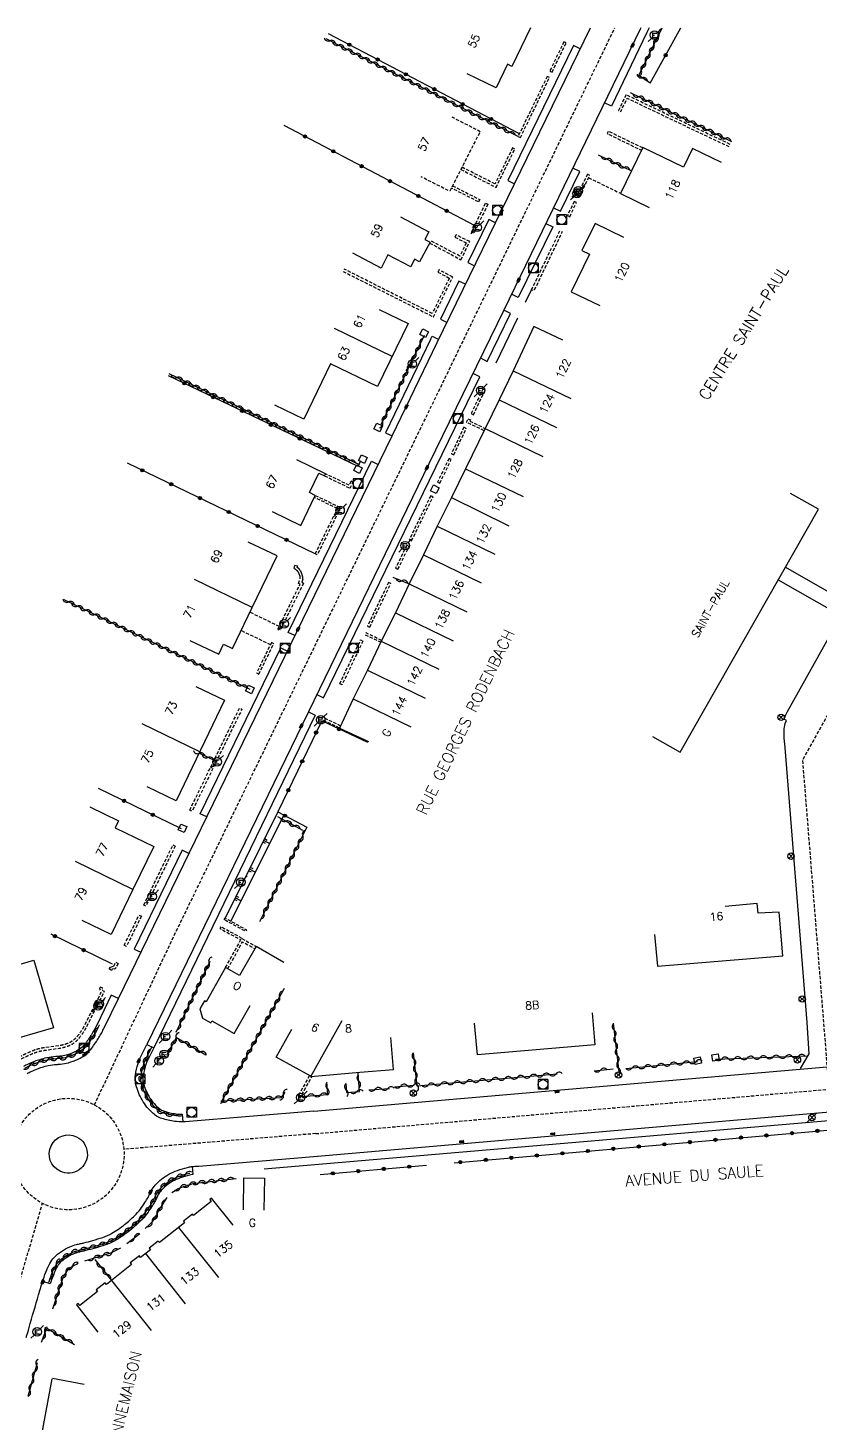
# Model space of a CAD drawing. Header units: millimetres. Extents: x 79000 to 80002, y 144000 to 145000.
# Drawn here: x 79346.2 to 79469.9, y 144782 to 145000 of the extents above; entities that cross this region are included whole.
import ezdxf
from ezdxf.enums import TextEntityAlignment as Align

# ---------------------------------------------------------------- set-up
doc = ezdxf.new("R2010")
doc.units = ezdxf.units.MM
doc.linetypes.add('DASHED', pattern=[0.75, 0.5, -0.25])
doc.layers.get('0').update_dxf_attribs({"linetype": 'CONTINUOUS'})
for name, color, linetype in [('W0001', 6, 'DASHED'), ('W0008', 7, 'CONTINUOUS'), ('W0017', 7, 'CONTINUOUS'), ('W0100', 7, 'CONTINUOUS'), ('W0112', 1, 'DASHED'), ('W0211', 2, 'CONTINUOUS'), ('W0310', 3, 'CONTINUOUS'), ('W0322', 7, 'CONTINUOUS'), ('W0400', 7, 'CONTINUOUS'), ('W0420', 7, 'CONTINUOUS'), ('W0454', 7, 'CONTINUOUS'), ('W0469', 7, 'CONTINUOUS'), ('W0471', 7, 'CONTINUOUS'), ('W0984', 7, 'CONTINUOUS'), ('W0989', 7, 'CONTINUOUS'), ('W0991', 7, 'CONTINUOUS'), ('W1102', 7, 'CONTINUOUS')]:
    doc.layers.add(name, color=color, linetype=linetype)
doc.styles.get("Standard").update_dxf_attribs({"font": 'romans.shx', "width": 0.85})

# ---------------------------------------------------------------- blocks, each defined once
blk = doc.blocks.new('T454')
for p, q in [((-0.25, 0.25), (0.25, -0.25)), ((-0.25, -0.25), (0.25, 0.25)), ((0.75, 0.75), (0.375, 0.375)), ((-0.375, -0.375), (-0.75, -0.75))]:
    blk.add_line(p, q)
blk.add_ellipse((0, 0), major_axis=(0.354, 0.354), ratio=1, start_param=5.497787143782138, end_param=11.78097245096172)
blk = doc.blocks.new('T400')
for p, q in [((-0.15, 0.3), (0.15, 0.3)), ((-0.15, -0.25), (-0.15, 0.3)), ((-0.15, 0.15), (0.15, 0.15)), ((-0.15, 0), (0.15, 0)), ((0.15, 0.3), (0.15, -0.25)), ((-0.15, -0.15), (0.15, -0.15)), ((-0.15, -0.25), (-0.15, -0.3)), ((-0.15, -0.3), (0.15, -0.3)), ((0.15, -0.3), (0.15, -0.25))]:
    blk.add_line(p, q)
blk = doc.blocks.new('T420')
for p, q in [((0.75, 0.75), (-0.75, 0.75)), ((-0.75, 0.75), (-0.75, -0.75)), ((0.75, 0.75), (0.75, -0.75)), ((0.75, -0.75), (-0.75, -0.75))]:
    blk.add_line(p, q)
blk.add_ellipse((0, 0), major_axis=(-0.53, 0.53), ratio=1, start_param=3.926991, end_param=10.210176)
blk = doc.blocks.new('t112o')
at = {"color": 0, "linetype": 'Continuous'}
for p, q in [((-0.5, 0.5), (0.5, 0.5)), ((-0.5, -0.5), (-0.5, 0.5)), ((0.5, 0.5), (0.5, -0.5)), ((0.5, -0.5), (-0.5, -0.5))]:
    blk.add_line(p, q, dxfattribs=at)
blk = doc.blocks.new('t310o')
at = {"color": 0, "linetype": 'Continuous'}
for centre, start, end in [((-0.5, 0.38), 216.8699, 323.1304), ((0.5, -0.37), 36.8699, 143.1303)]:
    blk.add_arc(centre, 0.625, start, end, dxfattribs=at)
blk = doc.blocks.new('t322o')
at = {"color": 0, "linetype": 'Continuous'}
for radius in [0.25, 0.15]:
    blk.add_circle((0, 0), radius, dxfattribs=at)
blk = doc.blocks.new('t211o')
at = {"color": 0, "linetype": 'Continuous'}
for p, q in [((-0.29, 0.5), (-0.29, 0)), ((0, 1), (0, 0)), ((0.29, 0.5), (0.29, 0))]:
    blk.add_line(p, q, dxfattribs=at)
blk = doc.blocks.new('T471')
for p, q in [((-0.333334, 0.333334), (-0.333334, -0.333334)), ((-0.333334, 0.333334), (0.333334, 0.333334)), ((-0.333334, 0), (0, 0)), ((0.500001, 0.500001), (1.000002, 1.000002)), ((-0.500001, -0.500001), (-1.000002, -1.000002)), ((-0.333334, -0.333334), (0.333334, -0.333334))]:
    blk.add_line(p, q)
blk.add_ellipse((0, 0), major_axis=(0.471405, 0.471405), ratio=1, start_param=5.4977871438, end_param=11.780972451)
blk = doc.blocks.new('T469')
at = {"color": 0, "linetype": 'Continuous', "flags": 128}
for points in [[(-0.35, 0.35), (0.35, -0.35)], [(-0.35, -0.35), (0.35, 0.35)]]:
    blk.add_lwpolyline(points, dxfattribs=at)
at = {"color": 0, "linetype": 'Continuous'}
blk.add_circle((0, 0), 0.5, dxfattribs=at)

msp = doc.modelspace()

# ---------------------------------------------------------------- linework, layer by layer
at = {"layer": 'W0001', "flags": 128}
for points in [[(79356.57, 144831.76), (79368.98, 144858.13), (79411.55, 144945.74), (79437.84, 145000)], [(79471.33, 144834.2), (79467.21, 144885.64), (79517.12, 144975.17), (79529.27, 145000)], [(79391.12, 144827.26), (79440.22, 144831.51), (79459.24, 144833.15), (79480.02, 144834.95), (79500.43, 144836.7), (79510.03, 144837.53), (79517.93, 144838.22), (79527.3, 144839.02), (79537.42, 144839.79), (79545.25, 144840.29), (79555.71, 144840.93), (79567.5, 144841.65), (79575.82, 144842.16), (79580.22, 144842.43)], [(79391.12, 144827.26), (79361.16, 144824.81)], [(79341.61, 144793.03), (79348.45, 144816.35)]]:
    msp.add_lwpolyline(points, dxfattribs=at)
msp.add_lwpolyline([(79348.75, 144816.2, -1), (79356.22, 144831.93, -1), (79348.75, 144816.2, -1)], format="xyb", dxfattribs=at)
at = {"layer": 'W0008'}
for points in [[(79360.26, 144848.28), (79403.06, 144936.26), (79410.1, 144950.83), (79419.21, 144969.56), (79434.04, 145000)], [(79443.21, 145000), (79442.87, 144999.29), (79437.32, 144987.77), (79436.24, 144988.3)], [(79432.44, 144996.71), (79431.38, 144997.25), (79421.14, 144976.14), (79422.17, 144975.63)], [(79428.27, 144971.89), (79429.36, 144971.36), (79432.36, 144977.55), (79431.28, 144978.09)], [(79419.21, 144969.55), (79418.17, 144970.05), (79414.9, 144963.33), (79415.94, 144962.83)], [(79427.08, 144969.44), (79428.15, 144968.9), (79422.76, 144957.88), (79421.72, 144958.39)], [(79414.54, 144959.94), (79413.5, 144960.44), (79410.61, 144954.5), (79411.64, 144953.99)], [(79416.88, 144948.46), (79417.9, 144947.87), (79421.56, 144955.38), (79420.5, 144955.89)], [(79409.07, 144951.33), (79402.03, 144936.76), (79403.06, 144936.26)], [(79409.07, 144951.33), (79409.32, 144951.84), (79410.35, 144951.34)], [(79391.31, 144895.84), (79392.36, 144895.32), (79409.87, 144931.39), (79416.75, 144945.51), (79415.7, 144946.02)], [(79387.88, 144905.06), (79386.85, 144905.56), (79399.85, 144932.29), (79400.88, 144931.78)], [(79374.11, 144876.74), (79373.07, 144877.24), (79385.67, 144903.14), (79386.7, 144902.64)], [(79390, 144893.14), (79391.06, 144892.63), (79365.82, 144840.67)], [(79371.33, 144871.03), (79370.29, 144871.53), (79362.78, 144856.09), (79363.82, 144855.59)]]:
    msp.add_lwpolyline(points, dxfattribs=at)
for points in [[(79441.92, 145000), (79441.83, 144999.8), (79420.5, 144955.89), (79408.82, 144931.91), (79390.01, 144893.16), (79364.76, 144841.2), (79365.82, 144840.67), (79364.78, 144838.57, 0.047568), (79364.52, 144837.89, 0.024877), (79364.14, 144836.23, 0.1086), (79364.19, 144835.21, 0.06452), (79365.04, 144833.12, 0.080217), (79366.5, 144831.32, 0.117817), (79367.64, 144830.7, 0.033682), (79369.55, 144830.32, 0.071039), (79370.28, 144830.3), (79370.38, 144829.09)], [(79346.07, 144836.67, -0.014878), (79346.69, 144836.97, -0.011831), (79347.66, 144837.38, -0.016268), (79348.39, 144837.64, -0.030439), (79349.35, 144837.88, -0.022973), (79350.66, 144838.07, -0.011485), (79350.9, 144838.09, 0.007897), (79351.26, 144838.11, 0.049979), (79352.5, 144838.34, 0.039058), (79354.01, 144838.91, 0.06002), (79355.22, 144839.66, 0.063598), (79356.15, 144840.63, 0.02237), (79357.26, 144842.26, 0.025346), (79358.09, 144843.79), (79360.3, 144848.37), (79359.19, 144848.91), (79356.98, 144844.33, -0.025346), (79356.21, 144842.91, -0.02237), (79355.16, 144841.36, -0.063598), (79354.45, 144840.62, -0.06002), (79353.49, 144840.02, -0.039058), (79352.16, 144839.52, -0.049979), (79351.16, 144839.34, -0.007897), (79350.84, 144839.32, 0.011485), (79350.54, 144839.29, 0.022973), (79349.12, 144839.09, 0.030439), (79348.01, 144838.81, 0.016268), (79347.21, 144838.53, 0.011831), (79346.19, 144838.09, 0.014878), (79345.5, 144837.76, -0.011594)], [(79371.82, 144822.11), (79371.93, 144820.87, 0.000073), (79371.81, 144820.86, 0.045093), (79371.41, 144820.79, 0.01727), (79369.94, 144820.33, 0.04043), (79368.78, 144819.81, 0.043839), (79367.83, 144819.18, 0.042711), (79366.98, 144818.37, 0.056249), (79366.54, 144817.74, 0.020204), (79366.31, 144817.28, -0.0226), (79366.01, 144816.68, -0.018059), (79365.5, 144815.84, -0.012602), (79364.74, 144814.74, -0.040904), (79363.72, 144813.56, -0.026297), (79362.03, 144812.07, -0.03484), (79359.93, 144810.63, -0.052501), (79358.26, 144809.87, -0.009946), (79356.66, 144809.37, -0.011237), (79355.21, 144808.99, -0.007231), (79354.61, 144808.85, 0.007209), (79354.07, 144808.73, 0.049111), (79353.22, 144808.44, 0.038017), (79352.1, 144807.81, 0.054031), (79351.17, 144807.05, 0.069285), (79350.7, 144806.4, 0.006583), (79350.49, 144806, 0.016123), (79350.44, 144805.89, 0.016883), (79349.88, 144804.43, 0.003683), (79349.66, 144803.79), (79348.48, 144804.18)]]:
    msp.add_lwpolyline(points, format="xyb", dxfattribs=at)
at = {"layer": 'W0008', "flags": 128}
for points in [[(79423.92, 144957.16), (79424.84, 144959.08)], [(79419.31, 144947.7), (79422.72, 144954.69)], [(79466.83, 144837.41), (79468.23, 144839.75), (79467.89, 144844.6), (79464.41, 144888.19), (79464.37, 144888.45), (79464.34, 144888.7), (79464.32, 144888.95), (79464.3, 144889.21), (79464.29, 144889.46), (79464.29, 144889.72), (79464.29, 144889.97), (79464.3, 144890.23), (79464.32, 144890.51), (79464.36, 144890.78), (79464.42, 144891.05), (79464.48, 144891.32), (79464.65, 144891.81), (79464.3, 144891.99), (79464.52, 144892.58), (79464.8, 144893.21), (79472.45, 144906.91)], [(79385.22, 144877.52), (79376.98, 144860.94)], [(79390.83, 144830.78), (79479.43, 144838.44)], [(79391.41, 144823.74), (79484.1, 144831.76)], [(79383.09, 144821.77), (79482.84, 144830.31), (79482.97, 144829.23)]]:
    msp.add_lwpolyline(points, dxfattribs=at)
for points in [[(79390.83, 144830.78), (79370.74, 144829.11, -0.052941), (79369.4, 144829.14, -0.033682), (79367.33, 144829.55, -0.117817), (79365.7, 144830.43, -0.080217), (79364.01, 144832.53, -0.06452), (79363.04, 144834.9, -0.1086), (79362.97, 144836.44, -0.024877), (79363.37, 144838.21, -0.047568), (79363.71, 144839.1), (79364.75, 144841.2)], [(79345.92, 144795.39, -0.002437), (79346.36, 144796.97, -0.000156), (79347.84, 144802.09, -0.001425), (79348, 144802.65, -0.012082), (79348.7, 144804.84, -0.016883), (79349.3, 144806.38, -0.016123), (79349.38, 144806.56, -0.006583), (79349.61, 144806.99, -0.069285), (79350.28, 144807.91, -0.054031), (79351.41, 144808.85, -0.038017), (79352.7, 144809.57, -0.049111), (79353.78, 144809.94, -0.007209), (79354.35, 144810.07, 0.007231), (79354.92, 144810.2, 0.011237), (79356.31, 144810.57, 0.009946), (79357.86, 144811.05, 0.052501), (79359.3, 144811.7, 0.03484), (79361.26, 144813.05, 0.026297), (79362.85, 144814.45, 0.040904), (79363.74, 144815.47, 0.012602), (79364.46, 144816.52, 0.018059), (79364.93, 144817.29, 0.0226), (79365.17, 144817.78, -0.020204), (79365.45, 144818.34, -0.056249), (79366.05, 144819.19, -0.042711), (79367.05, 144820.15, -0.043839), (79368.18, 144820.9, -0.04043), (79369.52, 144821.5, -0.01727), (79371.08, 144821.99, -0.045093), (79371.7, 144822.1, -0.000488), (79372.52, 144822.17, -0.001226), (79372.85, 144822.2), (79391.41, 144823.74)]]:
    msp.add_lwpolyline(points, format="xyb", dxfattribs=at)
msp.add_lwpolyline([(79351.2, 144821.38, -1), (79353.76, 144826.76, -1)], format="xyb", close=True, dxfattribs=at)
at = {"layer": 'W0017', "flags": 128}
msp.add_lwpolyline([(79468.64, 144829.78), (79468.64, 144829.78), (79468.64, 144829.78), (79468.64, 144829.78)], close=True, dxfattribs=at)
at = {"layer": 'W0100', "flags": 128}
for points in [[(79424.67, 145000), (79421.75, 144993.98), (79421.07, 144994.31), (79419.29, 144990.65), (79414.79, 144992.83)], [(79454.49, 144978.96), (79450, 144981.15), (79448.57, 144978.22), (79442.23, 144981.31), (79438.72, 144974.11), (79443.21, 144971.92)], [(79404.39, 144970.46), (79408.82, 144968.14), (79408.19, 144966.94), (79408.99, 144966.52), (79407.36, 144963.45), (79406.58, 144963.86), (79405.97, 144962.69), (79402.41, 144964.55), (79401.33, 144962.49), (79396.9, 144964.81)], [(79439.26, 144967.27), (79434.76, 144969.45), (79432.71, 144965.21), (79433.87, 144964.65), (79431.03, 144958.79), (79435.53, 144956.61)], [(79401.05, 144956.01), (79405.55, 144953.83), (79400.78, 144943.99), (79393.46, 144947.53), (79389.26, 144938.87), (79384.76, 144941.05)], [(79429.73, 144951.23), (79425.21, 144953.35), (79421.97, 144946.43), (79419.76, 144941.92), (79417.59, 144937.42), (79414.52, 144931.14), (79412.34, 144926.63), (79410.1, 144922.18), (79407.98, 144917.66), (79405.72, 144913.16), (79403.59, 144908.64), (79401.36, 144904.17), (79399.22, 144899.65), (79396.97, 144895.17), (79394.84, 144890.62), (79399.37, 144888.5)], [(79384.3, 144924.44), (79388.8, 144922.27), (79391.06, 144926.97), (79390.16, 144927.4), (79391.62, 144930.46), (79392.52, 144930.02), (79392.67, 144930.34), (79388.17, 144932.5)], [(79443.72, 144889.32), (79448.06, 144886.85), (79469.65, 144924.8), (79465.3, 144927.27)], [(79371.47, 144904.32), (79375.97, 144902.15), (79376.72, 144903.71), (79378.12, 144903.03), (79381.21, 144909.47), (79385.09, 144917.5), (79380.59, 144919.67)], [(79464.51, 144915.76), (79473.53, 144910.59)], [(79463.38, 144913.78), (79472.4, 144908.61)], [(79372.38, 144897.12), (79376.88, 144894.95), (79369.31, 144879.25), (79364.81, 144881.42)], [(79355.82, 144878.33), (79360.32, 144876.14), (79359.78, 144875.04), (79365.83, 144872.11), (79362.58, 144865.42), (79359.16, 144858.38), (79354.67, 144860.57)], [(79444.07, 144858.39), (79444.49, 144853.4), (79464.1, 144855.01), (79463.5, 144861.87), (79460.23, 144861.68), (79460.08, 144863.2), (79455.11, 144862.72)], [(79386.14, 144854.01), (79381.8, 144856.49), (79379.21, 144851.97), (79377.04, 144853.21), (79374.02, 144847.86), (79373.76, 144848.01), (79373.03, 144846.73), (79373.44, 144845.29), (79374.72, 144844.56), (79374.91, 144844.89), (79378.39, 144842.9), (79380.88, 144847.25)], [(79434.29, 144846.13), (79434.72, 144841.15), (79416.38, 144839.55), (79415.95, 144844.53)], [(79390.39, 144836.18), (79390.24, 144836.27), (79384.95, 144839.21), (79387.38, 144843.58)], [(79390.39, 144836.18), (79398.03, 144836.84), (79403.26, 144837.27), (79402.85, 144842.26)], [(79379.83, 144815.35), (79379.92, 144820.35), (79383.12, 144820.3), (79383.03, 144815.3)], [(79378.21, 144812.94), (79374.85, 144817.19), (79374.58, 144816.97), (79374.81, 144816.65), (79372.05, 144814.45), (79371.86, 144814.69), (79370.45, 144813.58), (79370.65, 144813.34), (79366.72, 144810.24), (79366.53, 144810.48), (79365.11, 144809.37), (79365.3, 144809.12), (79363.78, 144807.92), (79363.59, 144808.17), (79362.17, 144807.05), (79362.36, 144806.8), (79358.45, 144803.71), (79358.26, 144803.95), (79356.85, 144802.83), (79357.04, 144802.59), (79354.28, 144800.43), (79354.03, 144800.72), (79353.75, 144800.5), (79357.09, 144796.26)], [(79350.03, 144789.04), (79354.98, 144788.14)], [(79349.89, 144788.96), (79347.89, 144777.99), (79352.81, 144777.09)]]:
    msp.add_lwpolyline(points, dxfattribs=at)
msp.add_lwpolyline([(79350.18, 144843.79), (79342.32, 144841.51), (79339.25, 144852.09), (79347.11, 144854.37)], close=True, dxfattribs=at)
at = {"layer": 'W0112'}
for points in [[(79429.9, 144997.83), (79427.68, 144993.26), (79428.04, 144993.09), (79430.26, 144997.66)], [(79427.28, 144992.42), (79422.74, 144983.04), (79423.1, 144982.86), (79427.64, 144992.25)], [(79432.28, 144973.57), (79433.94, 144976.96), (79433.58, 144977.14), (79431.92, 144973.74)], [(79415.48, 144968.11), (79417.66, 144972.64), (79418.02, 144972.47), (79415.84, 144967.94)], [(79430.82, 144970.51), (79431.85, 144972.7), (79431.49, 144972.87), (79430.45, 144970.68)], [(79415.76, 144939.56), (79417.59, 144943.41), (79417.23, 144943.58), (79415.4, 144939.74)], [(79412.69, 144933.31), (79414.65, 144937.43), (79414.28, 144937.61), (79412.33, 144933.48)], [(79410.51, 144928.87), (79412.31, 144932.57), (79411.95, 144932.74), (79410.15, 144929.04)], [(79406.1, 144919.87), (79409.45, 144926.73), (79409.09, 144926.91), (79405.74, 144920.04)], [(79403.97, 144915.43), (79405.71, 144919), (79405.35, 144919.18), (79403.61, 144915.61)], [(79399.56, 144906.38), (79402.88, 144913.21), (79402.52, 144913.38), (79399.2, 144906.56)], [(79384.21, 144903.97), (79381.89, 144899.24), (79382.25, 144899.06), (79384.57, 144903.79)], [(79398.5, 144904.21), (79395.24, 144897.38), (79394.88, 144897.55), (79398.14, 144904.38)], [(79364.26, 144862.97), (79368.83, 144872.36), (79369.19, 144872.19), (79364.61, 144862.8)], [(79361.21, 144856.69), (79363.53, 144861.4), (79363.89, 144861.22), (79361.57, 144856.51)], [(79358.88, 144852.99), (79359.08, 144853.28), (79359.59, 144853.43), (79359.9, 144854.04), (79360.26, 144853.86), (79359.79, 144852.93), (79359.62, 144853.02), (79359.33, 144852.93), (79359.21, 144852.76)]]:
    msp.add_lwpolyline(points, close=True, dxfattribs=at)
at = {"layer": 'W0112', "flags": 128}
for points in [[(79455.84, 144981.81), (79439.6, 144989.55), (79438.42, 144987.11), (79438.78, 144986.93), (79439.79, 144989.01), (79455.67, 144981.45)], [(79412.37, 144986.1), (79416.82, 144983.83), (79412.06, 144974.47), (79407.6, 144976.74)], [(79442.2, 144981.24), (79436.84, 144983.85), (79436.63, 144983.5), (79436.97, 144983.29), (79436.99, 144983.33), (79442.02, 144980.88)], [(79433.74, 144976.6), (79438.74, 144974.16)], [(79385.46, 144906.48), (79380.85, 144908.71)], [(79384.09, 144903.61), (79379.46, 144905.85)], [(79401.42, 144904.3), (79399, 144905.48), (79398.87, 144905.21), (79401.29, 144904.03)], [(79394.84, 144890.62), (79392.09, 144891.96), (79392.26, 144892.32), (79395.01, 144890.98)], [(79379.55, 144857.76), (79379.56, 144857.8), (79376.31, 144859.58), (79376.17, 144859.32), (79379.42, 144857.53)], [(79377.04, 144853.21), (79379.55, 144857.76), (79381.8, 144856.49)], [(79377.39, 144853.01), (79379.7, 144857.22), (79381.6, 144856.14)], [(79390.15, 144836.32), (79388.38, 144833.14), (79388.73, 144832.95), (79390.5, 144836.13)]]:
    msp.add_lwpolyline(points, dxfattribs=at)
at = {"layer": 'W0112'}
for points in [[(79413.8, 144977.89), (79419.3, 144975.08), (79422.23, 144981.08), (79421.87, 144981.26), (79419.12, 144975.62), (79413.98, 144978.24)], [(79412.5, 144975.34), (79416.74, 144973.18), (79416.55, 144972.83), (79412.32, 144974.98)], [(79408.92, 144966.39), (79413.82, 144963.79), (79415.18, 144966.62), (79413.05, 144967.66), (79412.88, 144967.3), (79414.65, 144966.43), (79413.64, 144964.34), (79409.11, 144966.74)], [(79395.41, 144961.95), (79409.52, 144954.85), (79412.53, 144961.08), (79410.41, 144962.2), (79410.22, 144961.85), (79412, 144960.91), (79409.33, 144955.39), (79395.59, 144962.31)], [(79417.42, 144937.07), (79414.68, 144938.4), (79414.96, 144938.95), (79415.32, 144938.77), (79415.22, 144938.58), (79417.59, 144937.43)], [(79392.52, 144930.02), (79396.49, 144928.09), (79396.96, 144929.01), (79396.65, 144929.17), (79396.34, 144928.56), (79392.68, 144930.34)], [(79391.05, 144926.96), (79395, 144925.07), (79391.38, 144917.69), (79391.06, 144917.85), (79394.53, 144924.91), (79390.9, 144926.65)]]:
    msp.add_lwpolyline(points, dxfattribs=at)
at = {"layer": 'W0112', "flags": 128}
for points in [[(79424.84, 144959.08), (79429.28, 144968.32), (79429.64, 144968.15), (79425.2, 144958.91)], [(79371.45, 144877.79), (79375.35, 144885.8), (79379.25, 144893.76), (79379.61, 144893.58), (79375.71, 144885.63), (79371.81, 144877.61)], [(79376.84, 144860.68), (79376.98, 144860.94), (79380.29, 144859.12), (79380.15, 144858.86)]]:
    msp.add_lwpolyline(points, close=True, dxfattribs=at)
at = {"layer": 'W0112'}
msp.add_lwpolyline([(79389.22, 144913.25), (79385.61, 144905.96), (79385.25, 144906.14), (79388.69, 144913.09), (79388.46, 144913.22), (79388.71, 144913.97, 0.078224), (79388.72, 144914.13, 0.055133), (79388.6, 144914.59, 0.053748), (79388.38, 144915.03, 0.06017), (79388.25, 144915.18, 0.078751), (79387.74, 144915.53), (79387.89, 144916.08), (79388.28, 144915.97), (79388.21, 144915.73, -0.042653), (79388.53, 144915.47, -0.06017), (79388.71, 144915.25, -0.053748), (79388.97, 144914.73, -0.055133), (79389.11, 144914.18, -0.08803), (79389.1, 144913.86), (79388.94, 144913.41)], format="xyb", close=True, dxfattribs=at)
at = {"layer": 'W0112', "flags": 128}
msp.add_lwpolyline([(79357.46, 144850.12), (79357.37, 144849.82), (79357.57, 144849.29), (79354.95, 144844.05, -0.032259), (79354.55, 144843.37, -0.022026), (79353.85, 144842.42, -0.050103), (79353.31, 144841.88, -0.058111), (79352.78, 144841.53, -0.040446), (79351.92, 144841.19, -0.039485), (79351.01, 144840.99), (79348.97, 144840.71, 0.013954), (79348.35, 144840.61, 0.014447), (79347.76, 144840.47, 0.025244), (79347.12, 144840.27, 0.020465), (79346.37, 144839.96, 0.00011), (79345.67, 144839.64, 0.00028), (79345.39, 144839.51), (79344.12, 144838.92, -0.016092), (79343.88, 144838.82, -0.006089), (79343.18, 144838.55, -0.065555), (79342.53, 144838.41, -0.047412), (79341.54, 144838.42, -0.053805), (79340.24, 144838.7, -0.050128), (79338.92, 144839.29), (79328.32, 144845.36), (79328.12, 144845.01), (79338.73, 144838.94, 0.050128), (79340.12, 144838.32, 0.053805), (79341.5, 144838.02, 0.047412), (79342.56, 144838.01, 0.065555), (79343.31, 144838.18, 0.006089), (79344.03, 144838.44, 0.016092), (79344.29, 144838.56), (79345.56, 144839.15, -0.00028), (79345.84, 144839.28, -0.00011), (79346.53, 144839.6, -0.020465), (79347.25, 144839.9, -0.025244), (79347.86, 144840.09, -0.014447), (79348.43, 144840.22, -0.013954), (79349.03, 144840.32), (79351.06, 144840.6, 0.039485), (79352.04, 144840.81, 0.040446), (79352.95, 144841.17, 0.058111), (79353.56, 144841.57, 0.050103), (79354.16, 144842.16, 0.022026), (79354.89, 144843.15, 0.032259), (79355.31, 144843.87), (79358.11, 144849.46), (79357.91, 144849.54), (79357.79, 144849.84), (79357.84, 144850.01)], format="xyb", close=True, dxfattribs=at)
at = {"layer": 'W0211', "flags": 128}
msp.add_lwpolyline([(79377.86, 144860.41), (79386.15, 144877.03)], dxfattribs=at)
at = {"layer": 'W0310', "flags": 128}
for points in [[(79422.74, 144983.04), (79392.76, 144998.3)], [(79443.37, 144991.35), (79441.61, 144992.58), (79445.23, 145000)], [(79440.22, 144989.9), (79456.07, 144982.27)], [(79435.26, 144980.19), (79440.45, 144977.65)], [(79408.09, 144951.94), (79401.26, 144937.88)], [(79397.86, 144931.77), (79368.24, 144945.96)], [(79398.14, 144932.35), (79397.7, 144931.43)], [(79403.18, 144914.17), (79405.72, 144913.16)], [(79380.91, 144896.64), (79351.73, 144910.72)], [(79375.63, 144885.38), (79372.9, 144886.7)], [(79389.14, 144874.64), (79385.23, 144876.75)], [(79389.76, 144875.11), (79382.37, 144860.37)], [(79369.33, 144843.09), (79374.62, 144854.22)], [(79386.21, 144849.95), (79376.44, 144832.38), (79385.8, 144832.91), (79386.35, 144833.72)], [(79438.57, 144836.48), (79437.62, 144844.5)], [(79367.86, 144839.53), (79369.38, 144842.25), (79373.96, 144839.58)], [(79406.37, 144839.87), (79406.91, 144834.71), (79428.84, 144836.58)], [(79453.55, 144838.91), (79467.96, 144839.41)], [(79434.62, 144837.08), (79437.57, 144837.37)], [(79439.56, 144837.42), (79450.78, 144838.51)], [(79388.9, 144833.08), (79392.99, 144833.39), (79392.93, 144835.02)], [(79395.83, 144835.07), (79395.94, 144833.7), (79397.97, 144833.84), (79397.76, 144836.82)], [(79403.42, 144834.58), (79406.48, 144834.84)], [(79399.4, 144834.12), (79402.65, 144834.32)], [(79361.61, 144810.11), (79363.68, 144811.65)], [(79355.05, 144807.4), (79359.12, 144808.62), (79360.67, 144809.44)], [(79356.62, 144807.58), (79359.23, 144804.33)], [(79348.32, 144794.69), (79349.13, 144796.87), (79353.46, 144794.32)], [(79346.19, 144786.22), (79347.65, 144791.49)]]:
    msp.add_lwpolyline(points, dxfattribs=at)
for points in [[(79357.32, 144844.23), (79357.3, 144844.18, -0.025346), (79356.51, 144842.72, -0.02237), (79355.44, 144841.15, -0.063598), (79354.67, 144840.35, -0.06002), (79353.64, 144839.71, -0.039058), (79352.26, 144839.19, -0.049979), (79351.19, 144838.99, -0.007897), (79350.86, 144838.97, 0.011485), (79350.57, 144838.95, 0.022973), (79349.19, 144838.75, 0.030439), (79348.12, 144838.48, 0.016268), (79347.34, 144838.2, 0.011831), (79346.33, 144837.77, 0.014878), (79345.66, 144837.45, -0.011594)], [(79370.18, 144829.98, -0.030551), (79369.51, 144830.02, -0.033682), (79367.56, 144830.41, -0.117817), (79366.3, 144831.1, -0.080217), (79364.78, 144832.97, -0.06452), (79363.9, 144835.13, -0.1086), (79363.85, 144836.28, -0.024877), (79364.23, 144837.97, -0.047568), (79364.51, 144838.7), (79365.55, 144840.8)], [(79349.45, 144804.06, -0.002641), (79349.6, 144804.53, -0.016883), (79350.18, 144806.01, -0.016123), (79350.23, 144806.13, -0.006583), (79350.45, 144806.54, -0.069285), (79350.97, 144807.25, -0.054031), (79351.94, 144808.05, -0.038017), (79353.1, 144808.7, -0.049111), (79354, 144809.02, -0.007209), (79354.55, 144809.14, 0.007231), (79355.14, 144809.27, 0.011237), (79356.58, 144809.65, 0.009946), (79358.17, 144810.15, 0.052501), (79359.79, 144810.88, 0.03484), (79361.85, 144812.3, 0.026297), (79363.51, 144813.77, 0.040904), (79364.51, 144814.91, 0.012602), (79365.26, 144816, 0.018059), (79365.76, 144816.82, 0.0226), (79366.05, 144817.39, -0.020204), (79366.29, 144817.88, -0.056249), (79366.77, 144818.56, -0.042711), (79367.65, 144819.4, -0.043839), (79368.64, 144820.06, -0.04043), (79369.84, 144820.6, -0.01727), (79371.34, 144821.07, -0.010733), (79371.44, 144821.1, -0.010733)], [(79368.66, 144818.07, -0.022772), (79369.66, 144818.66, -0.042441), (79370.23, 144818.91, -0.009268), (79372, 144819.46, -0.043491), (79372.39, 144819.54), (79378.69, 144820.24)], [(79364.49, 144812.46, 0.033212), (79365.53, 144813.43, 0.058041), (79366.01, 144814.09, 0.010024), (79366.63, 144815.24, -0.022835), (79366.92, 144815.73), (79367.9, 144817.26)], [(79350.04, 144799.91), (79351.66, 144804.79, -0.066212), (79351.77, 144805.01, -0.014805), (79352.41, 144805.92, -0.082851), (79352.99, 144806.47, -0.057594), (79354.01, 144807, -0.057594)]]:
    msp.add_lwpolyline(points, format="xyb", dxfattribs=at)
at = {"layer": 'W0322', "flags": 128}
for points in [[(79422.94, 144983.45), (79393.13, 144999.09)], [(79443.37, 144991.35), (79448.16, 145000)], [(79416.01, 144969.09), (79386.2, 144984.74)], [(79397.66, 144931.51), (79368.11, 144945.67)], [(79391.06, 144917.85), (79361.71, 144932.01)], [(79399.29, 144888.34), (79392.07, 144891.73), (79385.22, 144877.52), (79389.76, 144875.11)], [(79370.18, 144874.89), (79357.21, 144881.19)], [(79359.38, 144853.75), (79349.8, 144858.4)], [(79412.77, 144822.71), (79484.8, 144829.02)], [(79391.8, 144820.88), (79408.43, 144822.33)]]:
    msp.add_lwpolyline(points, dxfattribs=at)
at = {"layer": 'W1102', "flags": 128}
for points in [[(79403.06, 144948.69), (79394.06, 144953.05)], [(79421.97, 144946.43), (79430.99, 144942.11)], [(79419.76, 144941.92), (79428.76, 144937.55)], [(79417.59, 144937.42), (79426.58, 144933.05)], [(79414.52, 144931.14), (79423.52, 144926.78)], [(79412.34, 144926.63), (79421.31, 144922.21)], [(79410.1, 144922.18), (79419.09, 144917.8)], [(79407.98, 144917.66), (79416.97, 144913.29)], [(79381.21, 144909.47), (79372.21, 144913.82)], [(79405.72, 144913.16), (79414.71, 144908.79)], [(79403.59, 144908.64), (79412.59, 144904.27)], [(79401.36, 144904.17), (79410.35, 144899.8)], [(79399.22, 144899.65), (79408.22, 144895.28)], [(79396.97, 144895.17), (79405.97, 144890.8)], [(79373.01, 144886.93), (79364.01, 144891.27)], [(79362.58, 144865.42), (79353.58, 144869.79)], [(79390.39, 144836.18), (79395.25, 144844.92)], [(79369.72, 144812.61), (79375.92, 144804.76)], [(79364.54, 144808.52), (79370.74, 144800.67)], [(79359.23, 144804.33), (79365.43, 144796.48)]]:
    msp.add_lwpolyline(points, dxfattribs=at)

# ---------------------------------------------------------------- block references
at = {"layer": 'W0112'}
for p, rotation in [((79408.06, 144952.31), 60.91743782067787), ((79400.9, 144937.59), 63.98054044958778), ((79398.49, 144932.63), 64.37016603666395), ((79397.74, 144931.06), 63.91337444300154), ((79409.72, 144927.92), 243.1084670446876), ((79380.85, 144896.65), 64.06808513834282), ((79370.32, 144874.96), 66.44135430329605), ((79450.79, 144838.65), 10.44762880810295), ((79453.58, 144839.16), 190.4476288081029)]:
    msp.add_blockref('t112o', p, dxfattribs=dict(at, rotation=rotation))
at = {"layer": 'W0211'}
for p, rotation in [((79382.99, 144873.04), 243.5969273891412), ((79380.77, 144868.57), 243.5969273899367), ((79378.55, 144864.09), 243.596927389293)]:
    msp.add_blockref('t211o', p, dxfattribs=dict(at, rotation=rotation))
at = {"layer": 'W0310'}
for p, rotation in [((79393.33, 144998.01), 153.0194445581757), ((79443.96, 144997.4), 64.03241296126778), ((79444.62, 144998.75), 64.03241296126778), ((79394.67, 144997.33), 153.0194445581757), ((79396.01, 144996.65), 153.0194445581757), ((79397.34, 144995.97), 153.0194445581757), ((79443.3, 144996.05), 64.03241296126778), ((79398.68, 144995.29), 153.0194445581757), ((79400.02, 144994.61), 153.0194445581757), ((79401.35, 144993.93), 153.0194445581757), ((79402.69, 144993.25), 153.0194445581757), ((79441.99, 144993.35), 64.03241296126778), ((79442.65, 144994.7), 64.03241296126778), ((79404.03, 144992.56), 153.0194445581757), ((79405.36, 144991.88), 153.0194445581757), ((79406.7, 144991.2), 153.0194445581757), ((79442.14, 144992.21), 145.0600324259131), ((79408.04, 144990.52), 153.0194445581757), ((79409.37, 144989.84), 153.0194445581757), ((79410.71, 144989.16), 153.0194445581757), ((79441.57, 144989.25), 334.3002305905937), ((79412.05, 144988.48), 153.0194445581757), ((79413.38, 144987.8), 153.0194445581757), ((79414.72, 144987.12), 153.0194445581757), ((79442.93, 144988.6), 334.3002305905937), ((79444.28, 144987.95), 334.3002305905937), ((79445.63, 144987.3), 334.3002305905937), ((79416.06, 144986.44), 153.0194445581757), ((79417.4, 144985.76), 153.0194445581757), ((79418.73, 144985.08), 153.0194445581757), ((79446.98, 144986.65), 334.3002305905937), ((79448.33, 144986), 334.3002305905937), ((79449.68, 144985.35), 334.3002305905937), ((79451.04, 144984.7), 334.3002305905937), ((79420.07, 144984.4), 153.0194445581757), ((79421.41, 144983.72), 153.0194445581757), ((79452.39, 144984.05), 334.3002305905937), ((79453.74, 144983.4), 334.3002305905937), ((79455.09, 144982.74), 334.3002305905937), ((79436.6, 144979.53), 333.9864967693138), ((79437.95, 144978.87), 333.9864967693138), ((79439.3, 144978.21), 333.9864967693138), ((79407.43, 144950.59), 244.1066847916883), ((79406.12, 144947.89), 244.1066847916883), ((79406.78, 144949.24), 244.1066847916883), ((79369.45, 144945.38), 154.387308379241), ((79404.81, 144945.19), 244.1066847916883), ((79405.47, 144946.54), 244.1066847916883), ((79370.81, 144944.74), 154.387308379241), ((79372.16, 144944.09), 154.387308379241), ((79373.51, 144943.44), 154.387308379241), ((79404.16, 144943.84), 244.1066847916883), ((79374.86, 144942.79), 154.387308379241), ((79376.22, 144942.14), 154.387308379241), ((79377.57, 144941.49), 154.387308379241), ((79402.85, 144941.15), 244.1066847916883), ((79403.5, 144942.5), 244.1066847916883), ((79378.92, 144940.84), 154.387308379241), ((79380.28, 144940.2), 154.387308379241), ((79381.63, 144939.55), 154.387308379241), ((79382.98, 144938.9), 154.387308379241), ((79401.54, 144938.45), 244.1066847916883), ((79402.19, 144939.8), 244.1066847916883), ((79384.33, 144938.25), 154.387308379241), ((79385.69, 144937.6), 154.387308379241), ((79387.04, 144936.95), 154.387308379241), ((79388.39, 144936.31), 154.387308379241), ((79389.74, 144935.66), 154.387308379241), ((79391.1, 144935.01), 154.387308379241), ((79392.45, 144934.36), 154.387308379241), ((79393.8, 144933.71), 154.387308379241), ((79395.15, 144933.06), 154.387308379241), ((79396.51, 144932.41), 154.387308379241), ((79404.57, 144913.62), 338.3227042789391), ((79352.54, 144910.33), 154.242487231525), ((79353.89, 144909.67), 154.242487231525), ((79355.24, 144909.02), 154.242487231525), ((79356.6, 144908.37), 154.242487231525), ((79357.95, 144907.72), 154.242487231525), ((79359.3, 144907.07), 154.242487231525), ((79360.65, 144906.42), 154.242487231525), ((79362, 144905.76), 154.242487231525), ((79363.35, 144905.11), 154.242487231525), ((79364.7, 144904.46), 154.242487231525), ((79366.05, 144903.81), 154.242487231525), ((79367.4, 144903.16), 154.242487231525), ((79368.75, 144902.5), 154.242487231525), ((79370.11, 144901.85), 154.242487231525), ((79371.46, 144901.2), 154.242487231525), ((79372.81, 144900.55), 154.242487231525), ((79374.16, 144899.9), 154.242487231525), ((79375.51, 144899.24), 154.242487231525), ((79376.86, 144898.59), 154.242487231525), ((79378.21, 144897.94), 154.242487231525), ((79379.56, 144897.29), 154.242487231525), ((79372.93, 144886.68), 154.2613031742428), ((79374.28, 144886.03), 154.2613031742428), ((79386.5, 144876.06), 151.6360881879721), ((79387.82, 144875.35), 151.6360881879721), ((79389.09, 144873.77), 243.3649335447788), ((79387.74, 144871.09), 243.3649335447788), ((79388.42, 144872.43), 243.3649335447788), ((79387.07, 144869.75), 243.3649335447788), ((79385.73, 144867.07), 243.3649335447788), ((79386.4, 144868.41), 243.3649335447788), ((79384.38, 144864.38), 243.3649335447788), ((79385.05, 144865.72), 243.3649335447788), ((79383.71, 144863.04), 243.3649335447788), ((79383.04, 144861.7), 243.3649335447788), ((79374.48, 144853.93), 64.56916865634011), ((79373.84, 144852.57), 64.56916865634011), ((79372.55, 144849.86), 64.56916865634011), ((79373.2, 144851.22), 64.56916865634011), ((79371.26, 144847.15), 64.56916865634011), ((79371.91, 144848.51), 64.56916865634011), ((79384.75, 144847.33), 240.9313816532296), ((79385.48, 144848.64), 240.9313816532296), ((79370.62, 144845.8), 64.56916865634011), ((79383.29, 144844.71), 240.9313816532296), ((79384.02, 144846.02), 240.9313816532296), ((79356.62, 144842.91), 239.2360119319872), ((79369.98, 144844.45), 64.56916865634011), ((79382.56, 144843.4), 240.9313816532296), ((79437.75, 144843.43), 96.739990422318), ((79354.85, 144840.5), 221.8203475033231), ((79355.8, 144841.65), 235.0134384502036), ((79368.59, 144840.84), 60.7495450780531), ((79369.33, 144842.15), 60.7495450780531), ((79370.58, 144841.56), 329.6944367022961), ((79371.87, 144840.8), 329.6944367022961), ((79381.11, 144840.77), 240.9313816532296), ((79381.84, 144842.09), 240.9313816532296), ((79437.99, 144841.44), 96.739990422318), ((79349.22, 144838.75), 190.6528596557985), ((79350.7, 144838.96), 184.3110259779432), ((79352.19, 144839.17), 195.3275405616782), ((79353.59, 144839.68), 204.7415001167304), ((79364.3, 144838.2), 71.19700119658876), ((79364.93, 144839.55), 63.54649106774936), ((79373.17, 144840.04), 329.6944367022961), ((79380.38, 144839.46), 240.9313816532296), ((79406.47, 144838.88), 275.9983347647388), ((79438.22, 144839.46), 96.739990422318), ((79454.55, 144838.94), 1.984540657088525), ((79456.55, 144839.01), 1.984540657088525), ((79458.55, 144839.08), 1.984540657088525), ((79460.55, 144839.15), 1.984540657088525), ((79462.55, 144839.22), 1.984540657088525), ((79464.54, 144839.29), 1.984540657088525), ((79466.54, 144839.36), 1.984540657088525), ((79346.38, 144837.8), 204.038389199457), ((79347.77, 144838.36), 199.3937868633948), ((79363.93, 144836.74), 78.60785254446392), ((79378.92, 144836.84), 240.9313816532296), ((79379.65, 144838.15), 240.9313816532296), ((79406.68, 144836.89), 275.9983347647388), ((79435.61, 144837.18), 5.535054930545916), ((79438.45, 144837.47), 96.739990422318), ((79440.56, 144837.52), 5.547005645185745), ((79442.55, 144837.71), 5.547005645185745), ((79444.54, 144837.91), 5.547005645185745), ((79446.53, 144838.1), 5.547005645185745), ((79448.52, 144838.29), 5.547005645185745), ((79450.51, 144838.49), 5.547005645185745), ((79363.87, 144835.26), 102.2312371943659), ((79364.35, 144833.84), 113.5975385518214), ((79377.46, 144834.22), 240.9313816532296), ((79378.19, 144835.53), 240.9313816532296), ((79392.96, 144834.29), 91.96503803916383), ((79395.91, 144834.07), 274.4456459160619), ((79397.86, 144835.43), 94.03273181404961), ((79404.41, 144834.67), 4.709273649850548), ((79406.41, 144834.83), 4.709273649850548), ((79406.89, 144834.9), 275.9983347647388), ((79408.71, 144834.86), 4.871236244838313), ((79410.7, 144835.03), 4.871236244838313), ((79412.69, 144835.2), 4.871236244838313), ((79414.68, 144835.37), 4.871236244838313), ((79416.68, 144835.54), 4.871236244838313), ((79418.67, 144835.71), 4.871236244838313), ((79420.66, 144835.88), 4.871236244838313), ((79422.66, 144836.05), 4.871236244838313), ((79424.65, 144836.22), 4.871236244838313), ((79426.64, 144836.39), 4.871236244838313), ((79428.63, 144836.56), 4.871236244838313), ((79365.06, 144832.52), 123.7352433118606), ((79376.73, 144832.91), 240.9313816532296), ((79377.33, 144832.43), 3.227559492538989), ((79378.83, 144832.51), 3.227559492538989), ((79380.33, 144832.6), 3.227559492538989), ((79381.83, 144832.68), 3.227559492538989), ((79383.32, 144832.77), 3.227559492538989), ((79384.82, 144832.85), 3.227559492538989), ((79386.09, 144833.34), 55.46217820723943), ((79389.89, 144833.16), 4.355090064168932), ((79391.89, 144833.31), 4.355090064168932), ((79397.56, 144833.82), 3.953791185165761), ((79400.4, 144834.18), 3.461161569034236), ((79402.4, 144834.3), 3.461161569034236), ((79366.02, 144831.36), 135.0977684665829), ((79367.24, 144830.52), 158.6683683888655), ((79368.69, 144830.15), 169.4242899713277), ((79366.93, 144818.74), 46.55148186224141), ((79368.07, 144819.72), 34.29639497883109), ((79369.39, 144820.43), 22.82514296993434), ((79370.8, 144820.92), 16.86457202923681), ((79371.39, 144819.28), 17.04411679112505), ((79372.85, 144819.59), 6.349070254822337), ((79374.34, 144819.76), 6.349070254822337), ((79375.83, 144819.92), 6.349070254822337), ((79377.32, 144820.09), 6.349070254822337), ((79366.1, 144817.51), 64.97383642712329), ((79369.96, 144818.81), 22.838421283665), ((79364.53, 144814.95), 53.91518926828829), ((79365.38, 144816.19), 57.65407695021053), ((79366.38, 144814.75), 61.67868537790634), ((79367.13, 144816.05), 57.40758114493088), ((79362.46, 144812.8), 40.53766466934622), ((79363.56, 144813.81), 44.84727201681031), ((79365.58, 144813.49), 48.27590340969748), ((79358.7, 144810.35), 22.27321048702768), ((79360.03, 144811.03), 31.35685962403682), ((79361.28, 144811.87), 36.12610756860113), ((79362.81, 144811.01), 36.72248583222311), ((79351.67, 144807.87), 36.6321943059795), ((79352.96, 144808.64), 25.79604350078652), ((79354.38, 144809.1), 12.40265041740383), ((79355.84, 144809.45), 14.80741624828172), ((79357.28, 144809.86), 17.14144506130891), ((79357.93, 144808.26), 16.76638141006334), ((79359.34, 144808.74), 27.89478857574807), ((79349.96, 144805.47), 68.34269886866115), ((79350.61, 144806.82), 55.8525085054476), ((79352.11, 144805.51), 54.56678319860263), ((79353.15, 144806.58), 31.90244625739997), ((79356.49, 144807.83), 16.76638141006334), ((79357.56, 144806.41), 308.783946614104), ((79351.46, 144804.18), 71.57713718490395), ((79358.5, 144805.24), 308.783946614104), ((79350.51, 144801.33), 71.57713718490395), ((79350.98, 144802.76), 71.57713718490395), ((79348.84, 144796.1), 69.65760767867975), ((79349.71, 144796.53), 329.4930491311217), ((79351, 144795.77), 329.4930491311217), ((79352.29, 144795.01), 329.4930491311217), ((79347.53, 144791.04), 74.55961526118132), ((79346.99, 144789.11), 74.55961526118132), ((79346.46, 144787.18), 74.55961526118132)]:
    msp.add_blockref('t310o', p, dxfattribs=dict(at, rotation=rotation))
at = {"layer": 'W0322'}
for p, rotation in [((79396.38, 144997.39), 152.3128217500883), ((79400.8, 144995.06), 152.3128217500883), ((79445.79, 144995.73), 61.00488532143704), ((79405.23, 144992.74), 152.3128217500883), ((79409.66, 144990.42), 152.3128217500883), ((79414.09, 144988.09), 152.3128217500883), ((79418.51, 144985.77), 152.3128217500883), ((79389.45, 144983.03), 152.3128217500883), ((79393.88, 144980.71), 152.3128217500883), ((79398.3, 144978.39), 152.3128217500883), ((79402.73, 144976.06), 152.3128217500883), ((79407.16, 144973.74), 152.3128217500883), ((79411.59, 144971.42), 152.3128217500883), ((79370.6, 144944.48), 154.3873083791785), ((79375.11, 144942.31), 154.3873083791785), ((79379.62, 144940.15), 154.3873083791785), ((79384.13, 144937.99), 154.3873083791785), ((79388.64, 144935.83), 154.3873083791785), ((79393.15, 144933.67), 154.3873083791785), ((79364.04, 144930.89), 154.2360712811504), ((79368.55, 144928.71), 154.2360712811504), ((79373.05, 144926.54), 154.2360712811504), ((79377.55, 144924.37), 154.2360712811504), ((79382.06, 144922.19), 154.2360712811504), ((79386.56, 144920.02), 154.2360712811504), ((79391.19, 144889.91), 244.2559022144927), ((79394.77, 144890.46), 154.8754724881642), ((79389.02, 144885.41), 244.2559022144927), ((79386.85, 144880.9), 244.2559022144927), ((79361.19, 144879.26), 154.0772524007872), ((79365.69, 144877.07), 154.0772524007872), ((79386.32, 144876.94), 332.0300629629853), ((79350.39, 144858.11), 154.1200869033266), ((79354.88, 144855.93), 154.1200869033266), ((79449.58, 144825.94), 5.005423332731458), ((79453.56, 144826.29), 5.005423332731458), ((79457.55, 144826.64), 5.005423332731458), ((79461.53, 144826.98), 5.005423332731458), ((79465.52, 144827.33), 5.005423332731458), ((79469.5, 144827.68), 5.005423332731458), ((79425.67, 144823.84), 5.005423332731458), ((79429.65, 144824.19), 5.005423332731458), ((79433.64, 144824.54), 5.005423332731458), ((79437.62, 144824.89), 5.005423332731458), ((79441.61, 144825.24), 5.005423332731458), ((79445.59, 144825.59), 5.005423332731458), ((79401.76, 144821.75), 5.005423332731458), ((79405.75, 144822.1), 5.005423332731458), ((79413.71, 144822.8), 5.005423332731458), ((79417.7, 144823.15), 5.005423332731458), ((79421.68, 144823.49), 5.005423332731458), ((79393.79, 144821.05), 5.005423332731458), ((79397.78, 144821.4), 5.005423332731458)]:
    msp.add_blockref('t322o', p, dxfattribs=dict(at, rotation=rotation))
at = {"layer": 'W0400'}
for p, rotation in [((79440.61, 144997.27), 154.2049258531248), ((79420.12, 144971.32), 332.8028800318616), ((79422.82, 144960.61), 333.8513223169064), ((79405.3, 144940.84), 334.0099507163801), ((79408.51, 144931.28), 153.493409506602), ((79388.36, 144906.07), 334.2439505320987), ((79388.88, 144890.93), 153.1368203424619), ((79355.04, 144839.59), 303.6925739297698), ((79363.48, 144838.62), 154.2468550283948), ((79428.81, 144833.79), 274.9403176337877), ((79413.94, 144826), 94.94667159758238), ((79428.17, 144827.23), 94.9466715977082), ((79365.32, 144818.16), 335.7265323162126), ((79348.47, 144804.08), 160.2692637558796)]:
    msp.add_blockref('T400', p, dxfattribs=dict(at, rotation=rotation))
at = {"layer": 'W0420'}
for p in [(79419.48, 144971.49), (79429.53, 144970.03), (79425.12, 144962.5), (79413.37, 144938.95), (79397.73, 144928.8), (79386.32, 144903.07), (79397.03, 144903.1), (79354.93, 144840.61), (79363.67, 144835.8), (79426.63, 144834.94), (79371.74, 144830.6)]:
    msp.add_blockref('T420', p, dxfattribs=at)
at = {"layer": 'W0454'}
msp.add_blockref('T454', (79468.64, 144829.78), dxfattribs=at)
at = {"layer": 'W0469'}
for p in [(79463.82, 144892.29), (79465.37, 144870.6), (79467.12, 144848.29), (79466.37, 144838.79), (79438.42, 144836.42), (79406.38, 144833.59)]:
    msp.add_blockref('T469', p, dxfattribs=at)
at = {"layer": 'W0471'}
for p in [(79444.06, 144998.85), (79431.94, 144974.13), (79432.14, 144974.54), (79416.37, 144968.84), (79406.22, 144947.5), (79416.89, 144943.37), (79394.93, 144924.63), (79405.09, 144919.11), (79386.2, 144906.9), (79391.91, 144891.91), (79375.72, 144885.34), (79379.44, 144866.54), (79365.58, 144864.32), (79357.14, 144847.22), (79357.31, 144847.53), (79367.67, 144842.41), (79366.67, 144838.64), (79367.44, 144839.65), (79388.78, 144832.89), (79347.63, 144796.29)]:
    msp.add_blockref('T471', p, dxfattribs=at)

# ---------------------------------------------------------------- texts
at = {"layer": 'W0984'}
msp.add_text('SAINT-PAUL', height=1.25, rotation=60.3693, dxfattribs=at).set_placement((79452.77, 144909.29), align=Align.MIDDLE)
at = {"layer": 'W0989'}
for s, rotation, p in [('CENTRE SAINT-PAUL', 58.1187, (79457.96, 144952.38)), ('RUE GEORGES RODENBACH', 64.0878, (79414.5, 144891.57)), ('AVENUE DU SAULE', 4.4052, (79450.29, 144820.69)), ('RUE BONNEMAISON', 76.1145, (79360.46, 144782.39))]:
    msp.add_text(s, height=1.75, rotation=rotation, dxfattribs=at).set_placement(p, align=Align.MIDDLE)
at = {"layer": 'W0991'}
for s, rotation, p in [('55', 64.2351, (79415.84, 144997.96)), ('57', 64.2351, (79408.04, 144981.82)), ('118', 64.2351, (79446.88, 144974.75)), ('59', 64.2351, (79400.68, 144968.34)), ('120', 64.2351, (79438.96, 144961.81)), ('61', 64.2351, (79397.96, 144954.2)), ('63', 64.2351, (79395.51, 144949.12)), ('122', 64.2351, (79429.8, 144946.76)), ('124', 64.2351, (79427.26, 144941.32)), ('126', 64.2351, (79424.88, 144936.47)), ('128', 64.2351, (79422.25, 144931.13)), ('67', 64.2351, (79384.3, 144929.07)), ('130', 64.2351, (79419.71, 144925.87)), ('132', 64.2351, (79417.35, 144920.97)), ('69', 64.2351, (79375.63, 144917.44)), ('134', 64.2351, (79415.18, 144916.8)), ('136', 64.2351, (79413.09, 144912.18)), ('71', 64.2351, (79371.42, 144908.84)), ('138', 64.2351, (79410.91, 144907.64)), ('140', 64.2351, (79408.65, 144903.11)), ('142', 64.2351, (79406.56, 144898.76)), ('73', 64.0974, (79368.55, 144893.73)), ('144', 64.2351, (79404.2, 144894.05)), ('G', 64.2351, (79402.21, 144889.88)), ('75', 64.0974, (79364.83, 144886.2)), ('77', 64.0974, (79357.76, 144871.61)), ('79', 64.0974, (79354.45, 144864.69)), ('16', 4.6911, (79453.72, 144861.19)), ('O', 330.9314, (79378.87, 144850.33)), ('8B', 4.9724, (79424.94, 144847.32)), ('6', 330.9314, (79391.04, 144843.83)), ('8', 4.8432, (79396.24, 144843.7)), ('G', 358.9646, (79381.22, 144813.33)), ('135', 38.2974, (79376.68, 144809.23)), ('133', 38.2974, (79371.42, 144804.97)), ('131', 38.2974, (79366.16, 144800.89)), ('129', 38.2974, (79360.85, 144796.69))]:
    msp.add_text(s, height=1.25, rotation=rotation, dxfattribs=at).set_placement(p, align=Align.MIDDLE)

doc.saveas('drawing.dxf')
